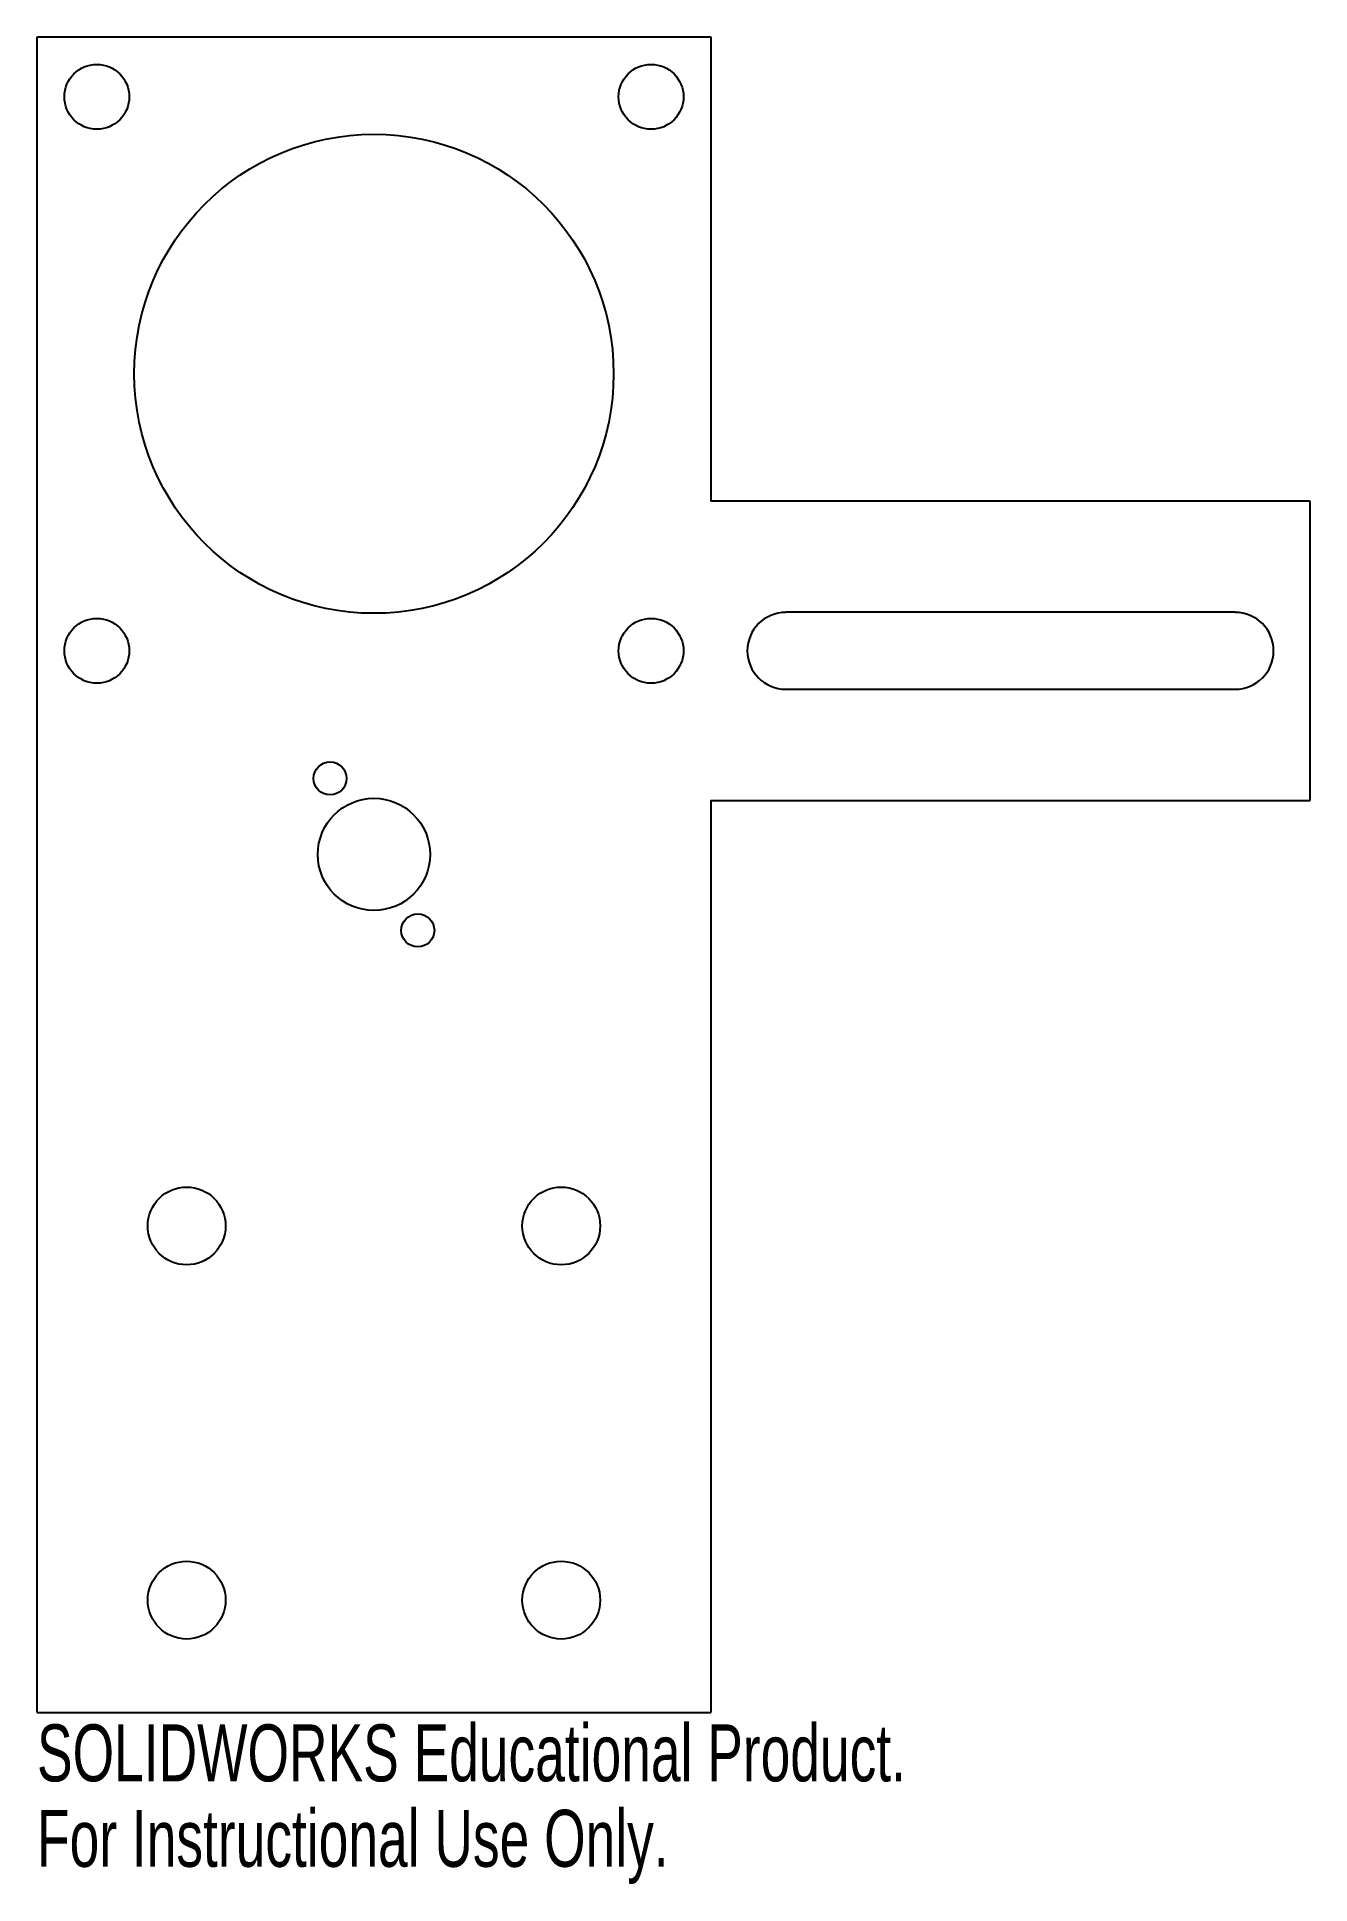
# Model space of a CAD drawing. Header units: millimetres. Extents: x -29 to 79, y -43 to 114.
import ezdxf

# ---------------------------------------------------------------- set-up
doc = ezdxf.new("R2010")
doc.units = ezdxf.units.MM
doc.styles.add('SLDTEXTSTYLE0', font='TXT', dxfattribs={"width": 0.7})

msp = doc.modelspace()

# ---------------------------------------------------------------- linework, layer by layer
at = {"color": 7, "linetype": 'Continuous', "lineweight": 25}
for p, q in [((-28.57, 113.57), (28.57, 113.57)), ((-28.57, -28.57), (-28.57, 113.57)), ((28.57, 113.57), (28.57, 74.19)), ((79.38, 74.19), (28.57, 74.19)), ((79.38, 48.79), (79.38, 74.19)), ((73.03, 64.76), (34.92, 64.76)), ((34.92, 58.23), (73.03, 58.23)), ((28.57, 48.79), (79.38, 48.79)), ((28.57, 48.79), (28.57, -28.57)), ((-28.57, -28.57), (28.57, -28.57))]:
    msp.add_line(p, q, dxfattribs=at)
for centre, radius in [((-23.5, 108.49), 2.75), ((23.5, 108.49), 2.75), ((0, 84.99), 20.32), ((-23.5, 61.49), 2.75), ((23.5, 61.49), 2.75), ((-3.72, 50.66), 1.4), ((0, 44.22), 4.76), ((3.72, 37.77), 1.4), ((-15.88, 12.7), 3.3), ((15.88, 12.7), 3.3), ((-15.88, -19.05), 3.3), ((15.88, -19.05), 3.3)]:
    msp.add_circle(centre, radius, dxfattribs=at)
for centre, start, end in [((34.92, 61.49), 90, 270), ((73.03, 61.49), 270, 90)]:
    msp.add_arc(centre, 3.26, start, end, dxfattribs=at)

# ---------------------------------------------------------------- texts
at = {"color": 7, "linetype": 'Continuous', "char_height": 4.8336, "attachment_point": 1, "style": 'SLDTEXTSTYLE0'}
for s, insert in [('SOLIDWORKS Educational Product.', (-28.57, -29.59)), ('For Instructional Use Only.', (-28.57, -36.84))]:
    msp.add_mtext(s, dxfattribs=dict(at, insert=insert))

doc.saveas('drawing.dxf')
